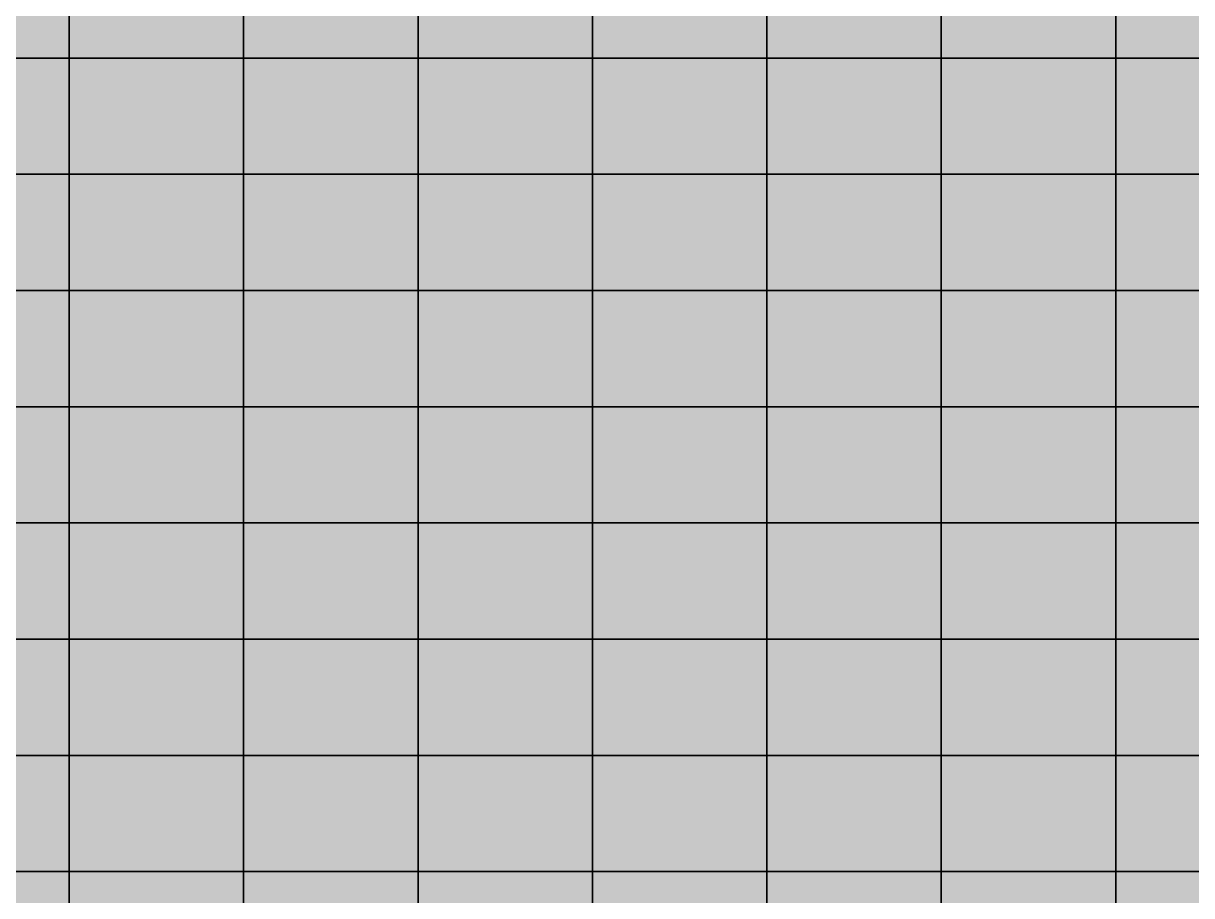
# Model space of a CAD drawing. Header units: inches. Extents: x -100 to 146, y -140 to 41.
# Drawn here: x 43.41 to 53.45, y -18.21 to -10.7 of the extents above; entities that cross this region are included whole.
import ezdxf

# ---------------------------------------------------------------- set-up
doc = ezdxf.new("R2010")
doc.units = ezdxf.units.IN
doc.header["$MEASUREMENT"] = 0
for name, color, linetype in [('Contour 1-01', 7, 'Continuous'), ('Mesh-埋立土(水中)', 7, 'Continuous'), ('Undeformed Mesh-埋立土(水中)', 7, 'Continuous')]:
    doc.layers.add(name, color=color, linetype=linetype)

msp = doc.modelspace()

# ---------------------------------------------------------------- linework, layer by layer
at = {"color": 7, "true_color": 0xffffff, "transparency": 33554687}
for points in [[(43.8, -10), (42.3, -10), (42.3, -11)], [(43.8, -10), (42.3, -11), (43.8, -11)], [(45.3, -10), (43.8, -10), (43.8, -11)], [(45.3, -10), (43.8, -11), (45.3, -11)], [(46.8, -10), (45.3, -10), (45.3, -11)], [(46.8, -10), (45.3, -11), (46.8, -11)], [(46.8, -10), (46.8, -11), (48.3, -11)], [(46.8, -10), (48.3, -11), (48.3, -10)], [(48.3, -10), (48.3, -11), (49.8, -11)], [(48.3, -10), (49.8, -11), (49.8, -10)], [(49.8, -10), (49.8, -11), (51.3, -11)], [(49.8, -10), (51.3, -11), (51.3, -10)], [(52.8, -10), (51.3, -10), (51.3, -11)], [(52.8, -10), (51.3, -11), (52.8, -11)], [(52.8, -10), (52.8, -11), (54.5, -11)], [(52.8, -10), (54.5, -11), (54.5, -10)], [(43.8, -11), (42.3, -11), (42.3, -12)], [(43.8, -11), (42.3, -12), (43.8, -12)], [(45.3, -11), (43.8, -11), (43.8, -12)], [(45.3, -11), (43.8, -12), (45.3, -12)], [(46.8, -11), (45.3, -11), (45.3, -12)], [(46.8, -11), (45.3, -12), (46.8, -12)], [(46.8, -11), (46.8, -12), (48.3, -12)], [(46.8, -11), (48.3, -12), (48.3, -11)], [(48.3, -11), (48.3, -12), (49.8, -12)], [(48.3, -11), (49.8, -12), (49.8, -11)], [(49.8, -11), (49.8, -12), (51.3, -12)], [(49.8, -11), (51.3, -12), (51.3, -11)], [(52.8, -11), (51.3, -11), (51.3, -12)], [(52.8, -11), (51.3, -12), (52.8, -12)], [(52.8, -11), (52.8, -12), (54.5, -12)], [(52.8, -11), (54.5, -12), (54.5, -11)], [(42.3, -12), (42.3, -13), (43.8, -13)], [(42.3, -12), (43.8, -13), (43.8, -12)], [(45.3, -12), (43.8, -12), (43.8, -13)], [(45.3, -12), (43.8, -13), (45.3, -13)], [(46.8, -12), (45.3, -12), (45.3, -13)], [(46.8, -12), (45.3, -13), (46.8, -13)], [(46.8, -12), (46.8, -13), (48.3, -13)], [(46.8, -12), (48.3, -13), (48.3, -12)], [(48.3, -12), (48.3, -13), (49.8, -13)], [(48.3, -12), (49.8, -13), (49.8, -12)], [(49.8, -12), (49.8, -13), (51.3, -13)], [(49.8, -12), (51.3, -13), (51.3, -12)], [(52.8, -12), (51.3, -12), (51.3, -13)], [(52.8, -12), (51.3, -13), (52.8, -13)], [(52.8, -12), (52.8, -13), (54.5, -13)], [(52.8, -12), (54.5, -13), (54.5, -12)], [(42.3, -13), (42.3, -14), (43.8, -14)], [(42.3, -13), (43.8, -14), (43.8, -13)], [(45.3, -13), (43.8, -13), (43.8, -14)], [(45.3, -13), (43.8, -14), (45.3, -14)], [(46.8, -13), (45.3, -13), (45.3, -14)], [(46.8, -13), (45.3, -14), (46.8, -14)], [(46.8, -13), (46.8, -14), (48.3, -14)], [(46.8, -13), (48.3, -14), (48.3, -13)], [(48.3, -13), (48.3, -14), (49.8, -14)], [(48.3, -13), (49.8, -14), (49.8, -13)], [(49.8, -13), (49.8, -14), (51.3, -14)], [(49.8, -13), (51.3, -14), (51.3, -13)], [(52.8, -13), (51.3, -13), (51.3, -14)], [(52.8, -13), (51.3, -14), (52.8, -14)], [(52.8, -13), (52.8, -14), (54.5, -14)], [(52.8, -13), (54.5, -14), (54.5, -13)], [(43.8, -14), (42.3, -14), (42.3, -15)], [(43.8, -14), (42.3, -15), (43.8, -15)], [(45.3, -14), (43.8, -14), (43.8, -15)], [(45.3, -14), (43.8, -15), (45.3, -15)], [(46.8, -14), (45.3, -14), (45.3, -15)], [(46.8, -14), (45.3, -15), (46.8, -15)], [(48.3, -14), (46.8, -14), (46.8, -15)], [(48.3, -14), (46.8, -15), (48.3, -15)], [(49.8, -14), (48.3, -14), (48.3, -15)], [(49.8, -14), (48.3, -15), (49.8, -15)], [(51.3, -14), (49.8, -14), (49.8, -15)], [(51.3, -14), (49.8, -15), (51.3, -15)], [(52.8, -14), (51.3, -14), (51.3, -15)], [(52.8, -14), (51.3, -15), (52.8, -15)], [(54.5, -14), (52.8, -14), (52.8, -15)], [(54.5, -14), (52.8, -15), (54.5, -15)], [(42.3, -15), (42.3, -16), (43.8, -16)], [(42.3, -15), (43.8, -16), (43.8, -15)], [(45.3, -15), (43.8, -15), (43.8, -16)], [(45.3, -15), (43.8, -16), (45.3, -16)], [(46.8, -15), (45.3, -15), (45.3, -16)], [(46.8, -15), (45.3, -16), (46.8, -16)], [(46.8, -15), (46.8, -16), (48.3, -16)], [(46.8, -15), (48.3, -16), (48.3, -15)], [(48.3, -15), (48.3, -16), (49.8, -16)], [(48.3, -15), (49.8, -16), (49.8, -15)], [(49.8, -15), (49.8, -16), (51.3, -16)], [(49.8, -15), (51.3, -16), (51.3, -15)], [(52.8, -15), (51.3, -15), (51.3, -16)], [(52.8, -15), (51.3, -16), (52.8, -16)], [(52.8, -15), (52.8, -16), (54.5, -16)], [(52.8, -15), (54.5, -16), (54.5, -15)], [(42.3, -16), (42.3, -17), (43.8, -17)], [(42.3, -16), (43.8, -17), (43.8, -16)], [(43.8, -17), (45.3, -17), (45.3, -16)], [(43.8, -17), (45.3, -16), (43.8, -16)], [(45.3, -17), (46.8, -17), (46.8, -16)], [(45.3, -17), (46.8, -16), (45.3, -16)], [(46.8, -16), (46.8, -17), (48.3, -17)], [(46.8, -16), (48.3, -17), (48.3, -16)], [(48.3, -16), (48.3, -17), (49.8, -17)], [(48.3, -16), (49.8, -17), (49.8, -16)], [(49.8, -17), (51.3, -17), (51.3, -16)], [(49.8, -17), (51.3, -16), (49.8, -16)], [(51.3, -16), (51.3, -17), (52.8, -17)], [(51.3, -16), (52.8, -17), (52.8, -16)], [(54.5, -17), (54.5, -16), (52.8, -16)], [(54.5, -17), (52.8, -16), (52.8, -17)], [(42.3, -17), (42.3, -18), (43.8, -18)], [(42.3, -17), (43.8, -18), (43.8, -17)], [(43.8, -18), (45.3, -18), (45.3, -17)], [(43.8, -18), (45.3, -17), (43.8, -17)], [(45.3, -18), (46.8, -18), (46.8, -17)], [(45.3, -18), (46.8, -17), (45.3, -17)], [(46.8, -17), (46.8, -18), (48.3, -18)], [(46.8, -17), (48.3, -18), (48.3, -17)], [(48.3, -18), (49.8, -18), (49.8, -17)], [(48.3, -18), (49.8, -17), (48.3, -17)], [(49.8, -18), (51.3, -18), (51.3, -17)], [(49.8, -18), (51.3, -17), (49.8, -17)], [(51.3, -17), (51.3, -18), (52.8, -18)], [(51.3, -17), (52.8, -18), (52.8, -17)], [(52.8, -18), (54.5, -18), (54.5, -17)], [(52.8, -18), (54.5, -17), (52.8, -17)], [(42.3, -18), (42.3, -19), (43.8, -19)], [(42.3, -18), (43.8, -19), (43.8, -18)], [(43.8, -19), (45.3, -19), (45.3, -18)], [(43.8, -19), (45.3, -18), (43.8, -18)], [(45.3, -19), (46.8, -19), (46.8, -18)], [(45.3, -19), (46.8, -18), (45.3, -18)], [(46.8, -18), (46.8, -19), (48.3, -19)], [(46.8, -18), (48.3, -19), (48.3, -18)], [(48.3, -18), (48.3, -19), (49.8, -19)], [(48.3, -18), (49.8, -19), (49.8, -18)], [(49.8, -18), (49.8, -19), (51.3, -19)], [(49.8, -18), (51.3, -19), (51.3, -18)], [(51.3, -18), (51.3, -19), (52.8, -19)], [(51.3, -18), (52.8, -19), (52.8, -18)], [(54.5, -19), (54.5, -18), (52.8, -18)], [(54.5, -19), (52.8, -18), (52.8, -19)]]:
    msp.add_solid(points, dxfattribs=at)
at = {"layer": 'Contour 1-01', "color": 5, "true_color": 0x0000ff}
for points in [[(43.8, -10), (42.3, -10), (42.3, -11)], [(43.8, -10), (42.3, -11), (43.8, -11)], [(45.3, -10), (43.8, -10), (43.8, -11)], [(45.3, -10), (43.8, -11), (45.3, -11)], [(46.8, -10), (45.3, -10), (45.3, -11)], [(46.8, -10), (45.3, -11), (46.8, -11)], [(46.8, -10), (46.8, -11), (48.3, -11)], [(46.8, -10), (48.3, -11), (48.3, -10)], [(48.3, -10), (48.3, -11), (49.8, -11)], [(48.3, -10), (49.8, -11), (49.8, -10)], [(49.8, -10), (49.8, -11), (51.3, -11)], [(49.8, -10), (51.3, -11), (51.3, -10)], [(52.8, -10), (51.3, -10), (51.3, -11)], [(52.8, -10), (51.3, -11), (52.8, -11)], [(52.8, -10), (52.8, -11), (54.5, -11)], [(52.8, -10), (54.5, -11), (54.5, -10)], [(43.8, -11), (42.3, -11), (42.3, -12)], [(43.8, -11), (42.3, -12), (43.8, -12)], [(45.3, -11), (43.8, -11), (43.8, -12)], [(45.3, -11), (43.8, -12), (45.3, -12)], [(46.8, -11), (45.3, -11), (45.3, -12)], [(46.8, -11), (45.3, -12), (46.8, -12)], [(46.8, -11), (46.8, -12), (48.3, -12)], [(46.8, -11), (48.3, -12), (48.3, -11)], [(48.3, -11), (48.3, -12), (49.8, -12)], [(48.3, -11), (49.8, -12), (49.8, -11)], [(49.8, -11), (49.8, -12), (51.3, -12)], [(49.8, -11), (51.3, -12), (51.3, -11)], [(52.8, -11), (51.3, -11), (51.3, -12)], [(52.8, -11), (51.3, -12), (52.8, -12)], [(52.8, -11), (52.8, -12), (54.5, -12)], [(52.8, -11), (54.5, -12), (54.5, -11)], [(42.3, -12), (42.3, -13), (43.8, -13)], [(42.3, -12), (43.8, -13), (43.8, -12)], [(45.3, -12), (43.8, -12), (43.8, -13)], [(45.3, -12), (43.8, -13), (45.3, -13)], [(46.8, -12), (45.3, -12), (45.3, -13)], [(46.8, -12), (45.3, -13), (46.8, -13)], [(46.8, -12), (46.8, -13), (48.3, -13)], [(46.8, -12), (48.3, -13), (48.3, -12)], [(48.3, -12), (48.3, -13), (49.8, -13)], [(48.3, -12), (49.8, -13), (49.8, -12)], [(49.8, -12), (49.8, -13), (51.3, -13)], [(49.8, -12), (51.3, -13), (51.3, -12)], [(52.8, -12), (51.3, -12), (51.3, -13)], [(52.8, -12), (51.3, -13), (52.8, -13)], [(52.8, -12), (52.8, -13), (54.5, -13)], [(52.8, -12), (54.5, -13), (54.5, -12)], [(42.3, -13), (42.3, -14), (43.8, -14)], [(42.3, -13), (43.8, -14), (43.8, -13)], [(45.3, -13), (43.8, -13), (43.8, -14)], [(45.3, -13), (43.8, -14), (45.3, -14)], [(46.8, -13), (45.3, -13), (45.3, -14)], [(46.8, -13), (45.3, -14), (46.8, -14)], [(46.8, -13), (46.8, -14), (48.3, -14)], [(46.8, -13), (48.3, -14), (48.3, -13)], [(48.3, -13), (48.3, -14), (49.8, -14)], [(48.3, -13), (49.8, -14), (49.8, -13)], [(49.8, -13), (49.8, -14), (51.3, -14)], [(49.8, -13), (51.3, -14), (51.3, -13)], [(52.8, -13), (51.3, -13), (51.3, -14)], [(52.8, -13), (51.3, -14), (52.8, -14)], [(52.8, -13), (52.8, -14), (54.5, -14)], [(52.8, -13), (54.5, -14), (54.5, -13)], [(43.8, -14), (42.3, -14), (42.3, -15)], [(43.8, -14), (42.3, -15), (43.8, -15)], [(45.3, -14), (43.8, -14), (43.8, -15)], [(45.3, -14), (43.8, -15), (45.3, -15)], [(46.8, -14), (45.3, -14), (45.3, -15)], [(46.8, -14), (45.3, -15), (46.8, -15)], [(48.3, -14), (46.8, -14), (46.8, -15)], [(48.3, -14), (46.8, -15), (48.3, -15)], [(49.8, -14), (48.3, -14), (48.3, -15)], [(49.8, -14), (48.3, -15), (49.8, -15)], [(51.3, -14), (49.8, -14), (49.8, -15)], [(51.3, -14), (49.8, -15), (51.3, -15)], [(52.8, -14), (51.3, -14), (51.3, -15)], [(52.8, -14), (51.3, -15), (52.8, -15)], [(54.5, -14), (52.8, -14), (52.8, -15)], [(54.5, -14), (52.8, -15), (54.5, -15)], [(42.3, -15), (42.3, -16), (43.8, -16)], [(42.3, -15), (43.8, -16), (43.8, -15)], [(45.3, -15), (43.8, -15), (43.8, -16)], [(45.3, -15), (43.8, -16), (45.3, -16)], [(46.8, -15), (45.3, -15), (45.3, -16)], [(46.8, -15), (45.3, -16), (46.8, -16)], [(46.8, -15), (46.8, -16), (48.3, -16)], [(46.8, -15), (48.3, -16), (48.3, -15)], [(48.3, -15), (48.3, -16), (49.8, -16)], [(48.3, -15), (49.8, -16), (49.8, -15)], [(49.8, -15), (49.8, -16), (51.3, -16)], [(49.8, -15), (51.3, -16), (51.3, -15)], [(52.8, -15), (51.3, -15), (51.3, -16)], [(52.8, -15), (51.3, -16), (52.8, -16)], [(52.8, -15), (52.8, -16), (54.5, -16)], [(52.8, -15), (54.5, -16), (54.5, -15)], [(42.3, -16), (42.3, -17), (43.8, -17)], [(42.3, -16), (43.8, -17), (43.8, -16)], [(43.8, -17), (45.3, -17), (45.3, -16)], [(43.8, -17), (45.3, -16), (43.8, -16)], [(45.3, -17), (46.8, -17), (46.8, -16)], [(45.3, -17), (46.8, -16), (45.3, -16)], [(46.8, -16), (46.8, -17), (48.3, -17)], [(46.8, -16), (48.3, -17), (48.3, -16)], [(48.3, -16), (48.3, -17), (49.8, -17)], [(48.3, -16), (49.8, -17), (49.8, -16)], [(49.8, -17), (51.3, -17), (51.3, -16)], [(49.8, -17), (51.3, -16), (49.8, -16)], [(51.3, -16), (51.3, -17), (52.8, -17)], [(51.3, -16), (52.8, -17), (52.8, -16)], [(54.5, -17), (54.5, -16), (52.8, -16)], [(54.5, -17), (52.8, -16), (52.8, -17)], [(42.3, -17), (42.3, -18), (43.8, -18)], [(42.3, -17), (43.8, -18), (43.8, -17)], [(43.8, -18), (45.3, -18), (45.3, -17)], [(43.8, -18), (45.3, -17), (43.8, -17)], [(45.3, -18), (46.8, -18), (46.8, -17)], [(45.3, -18), (46.8, -17), (45.3, -17)], [(46.8, -17), (46.8, -18), (48.3, -18)], [(46.8, -17), (48.3, -18), (48.3, -17)], [(48.3, -18), (49.8, -18), (49.8, -17)], [(48.3, -18), (49.8, -17), (48.3, -17)], [(49.8, -18), (51.3, -18), (51.3, -17)], [(49.8, -18), (51.3, -17), (49.8, -17)], [(51.3, -17), (51.3, -18), (52.8, -18)], [(51.3, -17), (52.8, -18), (52.8, -17)], [(52.8, -18), (54.5, -18), (54.5, -17)], [(52.8, -18), (54.5, -17), (52.8, -17)], [(42.3, -18), (42.3, -19), (43.8, -19)], [(42.3, -18), (43.8, -19), (43.8, -18)], [(43.8, -19), (45.3, -19), (45.3, -18)], [(43.8, -19), (45.3, -18), (43.8, -18)], [(45.3, -19), (46.8, -19), (46.8, -18)], [(45.3, -19), (46.8, -18), (45.3, -18)], [(46.8, -18), (46.8, -19), (48.3, -19)], [(46.8, -18), (48.3, -19), (48.3, -18)], [(48.3, -18), (48.3, -19), (49.8, -19)], [(48.3, -18), (49.8, -19), (49.8, -18)], [(49.8, -18), (49.8, -19), (51.3, -19)], [(49.8, -18), (51.3, -19), (51.3, -18)], [(51.3, -18), (51.3, -19), (52.8, -19)], [(51.3, -18), (52.8, -19), (52.8, -18)], [(54.5, -19), (54.5, -18), (52.8, -18)], [(54.5, -19), (52.8, -18), (52.8, -19)]]:
    msp.add_solid(points, dxfattribs=at)
at = {"layer": 'Mesh-埋立土(水中)', "color": 18, "true_color": 0x000000, "transparency": 33554559}
for p, q in [((43.8, -11), (43.8, -10)), ((43.8, -10), (43.8, -11)), ((45.3, -11), (45.3, -10)), ((45.3, -10), (45.3, -11)), ((46.8, -11), (46.8, -10)), ((46.8, -10), (46.8, -11)), ((48.3, -11), (48.3, -10)), ((48.3, -10), (48.3, -11)), ((49.8, -11), (49.8, -10)), ((49.8, -10), (49.8, -11)), ((51.3, -11), (51.3, -10)), ((51.3, -10), (51.3, -11)), ((52.8, -11), (52.8, -10)), ((52.8, -10), (52.8, -11)), ((43.8, -11), (42.3, -11)), ((42.3, -11), (43.8, -11)), ((43.8, -12), (43.8, -11)), ((43.8, -11), (45.3, -11)), ((45.3, -11), (43.8, -11)), ((43.8, -11), (43.8, -12)), ((45.3, -12), (45.3, -11)), ((46.8, -11), (45.3, -11)), ((45.3, -11), (45.3, -12)), ((45.3, -11), (46.8, -11)), ((46.8, -12), (46.8, -11)), ((46.8, -11), (46.8, -12)), ((48.3, -11), (46.8, -11)), ((46.8, -11), (48.3, -11)), ((48.3, -12), (48.3, -11)), ((48.3, -11), (48.3, -12)), ((49.8, -11), (48.3, -11)), ((48.3, -11), (49.8, -11)), ((49.8, -12), (49.8, -11)), ((49.8, -11), (51.3, -11)), ((49.8, -11), (49.8, -12)), ((51.3, -11), (49.8, -11)), ((51.3, -12), (51.3, -11)), ((52.8, -11), (51.3, -11)), ((51.3, -11), (51.3, -12)), ((51.3, -11), (52.8, -11)), ((52.8, -12), (52.8, -11)), ((52.8, -11), (52.8, -12)), ((54.5, -11), (52.8, -11)), ((52.8, -11), (54.5, -11)), ((43.8, -12), (42.3, -12)), ((42.3, -12), (43.8, -12)), ((43.8, -13), (43.8, -12)), ((45.3, -12), (43.8, -12)), ((43.8, -12), (43.8, -13)), ((43.8, -12), (45.3, -12)), ((45.3, -13), (45.3, -12)), ((46.8, -12), (45.3, -12)), ((45.3, -12), (45.3, -13)), ((45.3, -12), (46.8, -12)), ((46.8, -13), (46.8, -12)), ((46.8, -12), (46.8, -13)), ((48.3, -12), (46.8, -12)), ((46.8, -12), (48.3, -12)), ((48.3, -13), (48.3, -12)), ((48.3, -12), (48.3, -13)), ((49.8, -12), (48.3, -12)), ((48.3, -12), (49.8, -12)), ((49.8, -13), (49.8, -12)), ((49.8, -12), (49.8, -13)), ((51.3, -12), (49.8, -12)), ((49.8, -12), (51.3, -12)), ((51.3, -13), (51.3, -12)), ((52.8, -12), (51.3, -12)), ((51.3, -12), (51.3, -13)), ((51.3, -12), (52.8, -12)), ((52.8, -13), (52.8, -12)), ((52.8, -12), (52.8, -13)), ((54.5, -12), (52.8, -12)), ((52.8, -12), (54.5, -12)), ((43.8, -13), (42.3, -13)), ((42.3, -13), (43.8, -13)), ((43.8, -14), (43.8, -13)), ((45.3, -13), (43.8, -13)), ((43.8, -13), (43.8, -14)), ((43.8, -13), (45.3, -13)), ((45.3, -14), (45.3, -13)), ((46.8, -13), (45.3, -13)), ((45.3, -13), (45.3, -14)), ((45.3, -13), (46.8, -13)), ((46.8, -14), (46.8, -13)), ((46.8, -13), (46.8, -14)), ((48.3, -13), (46.8, -13)), ((46.8, -13), (48.3, -13)), ((48.3, -14), (48.3, -13)), ((48.3, -13), (48.3, -14)), ((49.8, -13), (48.3, -13)), ((48.3, -13), (49.8, -13)), ((49.8, -14), (49.8, -13)), ((49.8, -13), (49.8, -14)), ((51.3, -13), (49.8, -13)), ((49.8, -13), (51.3, -13)), ((51.3, -14), (51.3, -13)), ((52.8, -13), (51.3, -13)), ((51.3, -13), (51.3, -14)), ((51.3, -13), (52.8, -13)), ((52.8, -14), (52.8, -13)), ((52.8, -13), (52.8, -14)), ((54.5, -13), (52.8, -13)), ((52.8, -13), (54.5, -13)), ((43.8, -14), (42.3, -14)), ((42.3, -14), (43.8, -14)), ((43.8, -15), (43.8, -14)), ((45.3, -14), (43.8, -14)), ((43.8, -14), (43.8, -15)), ((43.8, -14), (45.3, -14)), ((45.3, -15), (45.3, -14)), ((46.8, -14), (45.3, -14)), ((45.3, -14), (45.3, -15)), ((45.3, -14), (46.8, -14)), ((46.8, -15), (46.8, -14)), ((48.3, -14), (46.8, -14)), ((46.8, -14), (46.8, -15)), ((46.8, -14), (48.3, -14)), ((48.3, -15), (48.3, -14)), ((49.8, -14), (48.3, -14)), ((48.3, -14), (48.3, -15)), ((48.3, -14), (49.8, -14)), ((49.8, -15), (49.8, -14)), ((51.3, -14), (49.8, -14)), ((49.8, -14), (49.8, -15)), ((49.8, -14), (51.3, -14)), ((51.3, -15), (51.3, -14)), ((52.8, -14), (51.3, -14)), ((51.3, -14), (51.3, -15)), ((51.3, -14), (52.8, -14)), ((52.8, -15), (52.8, -14)), ((54.5, -14), (52.8, -14)), ((52.8, -14), (52.8, -15)), ((52.8, -14), (54.5, -14)), ((43.8, -15), (42.3, -15)), ((42.3, -15), (43.8, -15)), ((43.8, -16), (43.8, -15)), ((45.3, -15), (43.8, -15)), ((43.8, -15), (43.8, -16)), ((43.8, -15), (45.3, -15)), ((45.3, -16), (45.3, -15)), ((45.3, -15), (46.8, -15)), ((46.8, -15), (45.3, -15)), ((45.3, -15), (45.3, -16)), ((46.8, -16), (46.8, -15)), ((46.8, -15), (46.8, -16)), ((48.3, -15), (46.8, -15)), ((46.8, -15), (48.3, -15)), ((48.3, -16), (48.3, -15)), ((48.3, -15), (48.3, -16)), ((49.8, -15), (48.3, -15)), ((48.3, -15), (49.8, -15)), ((49.8, -16), (49.8, -15)), ((49.8, -15), (49.8, -16)), ((51.3, -15), (49.8, -15)), ((49.8, -15), (51.3, -15)), ((51.3, -16), (51.3, -15)), ((51.3, -15), (52.8, -15)), ((52.8, -15), (51.3, -15)), ((51.3, -15), (51.3, -16)), ((52.8, -16), (52.8, -15)), ((52.8, -15), (52.8, -16)), ((54.5, -15), (52.8, -15)), ((52.8, -15), (54.5, -15)), ((43.8, -16), (42.3, -16)), ((42.3, -16), (43.8, -16)), ((43.8, -17), (43.8, -16)), ((45.3, -16), (43.8, -16)), ((43.8, -16), (43.8, -17)), ((43.8, -16), (45.3, -16)), ((45.3, -17), (45.3, -16)), ((46.8, -16), (45.3, -16)), ((45.3, -16), (45.3, -17)), ((45.3, -16), (46.8, -16)), ((46.8, -17), (46.8, -16)), ((46.8, -16), (46.8, -17)), ((48.3, -16), (46.8, -16)), ((46.8, -16), (48.3, -16)), ((48.3, -17), (48.3, -16)), ((48.3, -16), (48.3, -17)), ((49.8, -16), (48.3, -16)), ((48.3, -16), (49.8, -16)), ((49.8, -17), (49.8, -16)), ((51.3, -16), (49.8, -16)), ((49.8, -16), (49.8, -17)), ((49.8, -16), (51.3, -16)), ((51.3, -17), (51.3, -16)), ((51.3, -16), (51.3, -17)), ((52.8, -16), (51.3, -16)), ((51.3, -16), (52.8, -16)), ((52.8, -17), (52.8, -16)), ((54.5, -16), (52.8, -16)), ((52.8, -16), (52.8, -17)), ((52.8, -16), (54.5, -16)), ((43.8, -17), (42.3, -17)), ((42.3, -17), (43.8, -17)), ((43.8, -18), (43.8, -17)), ((45.3, -17), (43.8, -17)), ((43.8, -17), (43.8, -18)), ((43.8, -17), (45.3, -17)), ((45.3, -18), (45.3, -17)), ((46.8, -17), (45.3, -17)), ((45.3, -17), (45.3, -18)), ((45.3, -17), (46.8, -17)), ((46.8, -18), (46.8, -17)), ((46.8, -17), (46.8, -18)), ((48.3, -17), (46.8, -17)), ((46.8, -17), (48.3, -17)), ((48.3, -18), (48.3, -17)), ((49.8, -17), (48.3, -17)), ((48.3, -17), (48.3, -18)), ((48.3, -17), (49.8, -17)), ((49.8, -18), (49.8, -17)), ((51.3, -17), (49.8, -17)), ((49.8, -17), (49.8, -18)), ((49.8, -17), (51.3, -17)), ((51.3, -18), (51.3, -17)), ((51.3, -17), (51.3, -18)), ((52.8, -17), (51.3, -17)), ((51.3, -17), (52.8, -17)), ((52.8, -18), (52.8, -17)), ((54.5, -17), (52.8, -17)), ((52.8, -17), (52.8, -18)), ((52.8, -17), (54.5, -17)), ((43.8, -18), (42.3, -18)), ((42.3, -18), (43.8, -18)), ((43.8, -19), (43.8, -18)), ((45.3, -18), (43.8, -18)), ((43.8, -18), (43.8, -19)), ((43.8, -18), (45.3, -18)), ((45.3, -19), (45.3, -18)), ((46.8, -18), (45.3, -18)), ((45.3, -18), (45.3, -19)), ((45.3, -18), (46.8, -18)), ((46.8, -19), (46.8, -18)), ((46.8, -18), (46.8, -19)), ((48.3, -18), (46.8, -18)), ((46.8, -18), (48.3, -18)), ((48.3, -19), (48.3, -18)), ((48.3, -18), (48.3, -19)), ((49.8, -18), (48.3, -18)), ((48.3, -18), (49.8, -18)), ((49.8, -19), (49.8, -18)), ((49.8, -18), (49.8, -19)), ((51.3, -18), (49.8, -18)), ((49.8, -18), (51.3, -18)), ((51.3, -19), (51.3, -18)), ((51.3, -18), (51.3, -19)), ((52.8, -18), (51.3, -18)), ((51.3, -18), (52.8, -18)), ((52.8, -19), (52.8, -18)), ((52.8, -18), (54.5, -18)), ((54.5, -18), (52.8, -18)), ((52.8, -18), (52.8, -19))]:
    msp.add_line(p, q, dxfattribs=at)
at = {"layer": 'Undeformed Mesh-埋立土(水中)', "color": 8, "true_color": 0x808080, "transparency": 33554687}
for p, q in [((43.8, -11), (43.8, -10)), ((43.8, -10), (43.8, -11)), ((45.3, -11), (45.3, -10)), ((45.3, -10), (45.3, -11)), ((46.8, -11), (46.8, -10)), ((46.8, -10), (46.8, -11)), ((48.3, -11), (48.3, -10)), ((48.3, -10), (48.3, -11)), ((49.8, -11), (49.8, -10)), ((49.8, -10), (49.8, -11)), ((51.3, -11), (51.3, -10)), ((51.3, -10), (51.3, -11)), ((52.8, -11), (52.8, -10)), ((52.8, -10), (52.8, -11)), ((43.8, -11), (42.3, -11)), ((42.3, -11), (43.8, -11)), ((43.8, -12), (43.8, -11)), ((43.8, -11), (45.3, -11)), ((45.3, -11), (43.8, -11)), ((43.8, -11), (43.8, -12)), ((45.3, -12), (45.3, -11)), ((46.8, -11), (45.3, -11)), ((45.3, -11), (45.3, -12)), ((45.3, -11), (46.8, -11)), ((46.8, -12), (46.8, -11)), ((46.8, -11), (46.8, -12)), ((48.3, -11), (46.8, -11)), ((46.8, -11), (48.3, -11)), ((48.3, -12), (48.3, -11)), ((48.3, -11), (48.3, -12)), ((49.8, -11), (48.3, -11)), ((48.3, -11), (49.8, -11)), ((49.8, -12), (49.8, -11)), ((49.8, -11), (51.3, -11)), ((49.8, -11), (49.8, -12)), ((51.3, -11), (49.8, -11)), ((51.3, -12), (51.3, -11)), ((52.8, -11), (51.3, -11)), ((51.3, -11), (51.3, -12)), ((51.3, -11), (52.8, -11)), ((52.8, -12), (52.8, -11)), ((52.8, -11), (52.8, -12)), ((54.5, -11), (52.8, -11)), ((52.8, -11), (54.5, -11)), ((43.8, -12), (42.3, -12)), ((42.3, -12), (43.8, -12)), ((43.8, -13), (43.8, -12)), ((45.3, -12), (43.8, -12)), ((43.8, -12), (43.8, -13)), ((43.8, -12), (45.3, -12)), ((45.3, -13), (45.3, -12)), ((46.8, -12), (45.3, -12)), ((45.3, -12), (45.3, -13)), ((45.3, -12), (46.8, -12)), ((46.8, -13), (46.8, -12)), ((46.8, -12), (46.8, -13)), ((48.3, -12), (46.8, -12)), ((46.8, -12), (48.3, -12)), ((48.3, -13), (48.3, -12)), ((48.3, -12), (48.3, -13)), ((49.8, -12), (48.3, -12)), ((48.3, -12), (49.8, -12)), ((49.8, -13), (49.8, -12)), ((49.8, -12), (49.8, -13)), ((51.3, -12), (49.8, -12)), ((49.8, -12), (51.3, -12)), ((51.3, -13), (51.3, -12)), ((52.8, -12), (51.3, -12)), ((51.3, -12), (51.3, -13)), ((51.3, -12), (52.8, -12)), ((52.8, -13), (52.8, -12)), ((52.8, -12), (52.8, -13)), ((54.5, -12), (52.8, -12)), ((52.8, -12), (54.5, -12)), ((43.8, -13), (42.3, -13)), ((42.3, -13), (43.8, -13)), ((43.8, -14), (43.8, -13)), ((45.3, -13), (43.8, -13)), ((43.8, -13), (43.8, -14)), ((43.8, -13), (45.3, -13)), ((45.3, -14), (45.3, -13)), ((46.8, -13), (45.3, -13)), ((45.3, -13), (45.3, -14)), ((45.3, -13), (46.8, -13)), ((46.8, -14), (46.8, -13)), ((46.8, -13), (46.8, -14)), ((48.3, -13), (46.8, -13)), ((46.8, -13), (48.3, -13)), ((48.3, -14), (48.3, -13)), ((48.3, -13), (48.3, -14)), ((49.8, -13), (48.3, -13)), ((48.3, -13), (49.8, -13)), ((49.8, -14), (49.8, -13)), ((49.8, -13), (49.8, -14)), ((51.3, -13), (49.8, -13)), ((49.8, -13), (51.3, -13)), ((51.3, -14), (51.3, -13)), ((52.8, -13), (51.3, -13)), ((51.3, -13), (51.3, -14)), ((51.3, -13), (52.8, -13)), ((52.8, -14), (52.8, -13)), ((52.8, -13), (52.8, -14)), ((54.5, -13), (52.8, -13)), ((52.8, -13), (54.5, -13)), ((43.8, -14), (42.3, -14)), ((42.3, -14), (43.8, -14)), ((43.8, -15), (43.8, -14)), ((45.3, -14), (43.8, -14)), ((43.8, -14), (43.8, -15)), ((43.8, -14), (45.3, -14)), ((45.3, -15), (45.3, -14)), ((46.8, -14), (45.3, -14)), ((45.3, -14), (45.3, -15)), ((45.3, -14), (46.8, -14)), ((46.8, -15), (46.8, -14)), ((48.3, -14), (46.8, -14)), ((46.8, -14), (46.8, -15)), ((46.8, -14), (48.3, -14)), ((48.3, -15), (48.3, -14)), ((49.8, -14), (48.3, -14)), ((48.3, -14), (48.3, -15)), ((48.3, -14), (49.8, -14)), ((49.8, -15), (49.8, -14)), ((51.3, -14), (49.8, -14)), ((49.8, -14), (49.8, -15)), ((49.8, -14), (51.3, -14)), ((51.3, -15), (51.3, -14)), ((52.8, -14), (51.3, -14)), ((51.3, -14), (51.3, -15)), ((51.3, -14), (52.8, -14)), ((52.8, -15), (52.8, -14)), ((54.5, -14), (52.8, -14)), ((52.8, -14), (52.8, -15)), ((52.8, -14), (54.5, -14)), ((43.8, -15), (42.3, -15)), ((42.3, -15), (43.8, -15)), ((43.8, -16), (43.8, -15)), ((45.3, -15), (43.8, -15)), ((43.8, -15), (43.8, -16)), ((43.8, -15), (45.3, -15)), ((45.3, -16), (45.3, -15)), ((45.3, -15), (46.8, -15)), ((46.8, -15), (45.3, -15)), ((45.3, -15), (45.3, -16)), ((46.8, -16), (46.8, -15)), ((46.8, -15), (46.8, -16)), ((48.3, -15), (46.8, -15)), ((46.8, -15), (48.3, -15)), ((48.3, -16), (48.3, -15)), ((48.3, -15), (48.3, -16)), ((49.8, -15), (48.3, -15)), ((48.3, -15), (49.8, -15)), ((49.8, -16), (49.8, -15)), ((49.8, -15), (49.8, -16)), ((51.3, -15), (49.8, -15)), ((49.8, -15), (51.3, -15)), ((51.3, -16), (51.3, -15)), ((51.3, -15), (52.8, -15)), ((52.8, -15), (51.3, -15)), ((51.3, -15), (51.3, -16)), ((52.8, -16), (52.8, -15)), ((52.8, -15), (52.8, -16)), ((54.5, -15), (52.8, -15)), ((52.8, -15), (54.5, -15)), ((43.8, -16), (42.3, -16)), ((42.3, -16), (43.8, -16)), ((43.8, -17), (43.8, -16)), ((45.3, -16), (43.8, -16)), ((43.8, -16), (43.8, -17)), ((43.8, -16), (45.3, -16)), ((45.3, -17), (45.3, -16)), ((46.8, -16), (45.3, -16)), ((45.3, -16), (45.3, -17)), ((45.3, -16), (46.8, -16)), ((46.8, -17), (46.8, -16)), ((46.8, -16), (46.8, -17)), ((48.3, -16), (46.8, -16)), ((46.8, -16), (48.3, -16)), ((48.3, -17), (48.3, -16)), ((48.3, -16), (48.3, -17)), ((49.8, -16), (48.3, -16)), ((48.3, -16), (49.8, -16)), ((49.8, -17), (49.8, -16)), ((51.3, -16), (49.8, -16)), ((49.8, -16), (49.8, -17)), ((49.8, -16), (51.3, -16)), ((51.3, -17), (51.3, -16)), ((51.3, -16), (51.3, -17)), ((52.8, -16), (51.3, -16)), ((51.3, -16), (52.8, -16)), ((52.8, -17), (52.8, -16)), ((54.5, -16), (52.8, -16)), ((52.8, -16), (52.8, -17)), ((52.8, -16), (54.5, -16)), ((43.8, -17), (42.3, -17)), ((42.3, -17), (43.8, -17)), ((43.8, -18), (43.8, -17)), ((45.3, -17), (43.8, -17)), ((43.8, -17), (43.8, -18)), ((43.8, -17), (45.3, -17)), ((45.3, -18), (45.3, -17)), ((46.8, -17), (45.3, -17)), ((45.3, -17), (45.3, -18)), ((45.3, -17), (46.8, -17)), ((46.8, -18), (46.8, -17)), ((46.8, -17), (46.8, -18)), ((48.3, -17), (46.8, -17)), ((46.8, -17), (48.3, -17)), ((48.3, -18), (48.3, -17)), ((49.8, -17), (48.3, -17)), ((48.3, -17), (48.3, -18)), ((48.3, -17), (49.8, -17)), ((49.8, -18), (49.8, -17)), ((51.3, -17), (49.8, -17)), ((49.8, -17), (49.8, -18)), ((49.8, -17), (51.3, -17)), ((51.3, -18), (51.3, -17)), ((51.3, -17), (51.3, -18)), ((52.8, -17), (51.3, -17)), ((51.3, -17), (52.8, -17)), ((52.8, -18), (52.8, -17)), ((54.5, -17), (52.8, -17)), ((52.8, -17), (52.8, -18)), ((52.8, -17), (54.5, -17)), ((43.8, -18), (42.3, -18)), ((42.3, -18), (43.8, -18)), ((43.8, -19), (43.8, -18)), ((45.3, -18), (43.8, -18)), ((43.8, -18), (43.8, -19)), ((43.8, -18), (45.3, -18)), ((45.3, -19), (45.3, -18)), ((46.8, -18), (45.3, -18)), ((45.3, -18), (45.3, -19)), ((45.3, -18), (46.8, -18)), ((46.8, -19), (46.8, -18)), ((46.8, -18), (46.8, -19)), ((48.3, -18), (46.8, -18)), ((46.8, -18), (48.3, -18)), ((48.3, -19), (48.3, -18)), ((48.3, -18), (48.3, -19)), ((49.8, -18), (48.3, -18)), ((48.3, -18), (49.8, -18)), ((49.8, -19), (49.8, -18)), ((49.8, -18), (49.8, -19)), ((51.3, -18), (49.8, -18)), ((49.8, -18), (51.3, -18)), ((51.3, -19), (51.3, -18)), ((51.3, -18), (51.3, -19)), ((52.8, -18), (51.3, -18)), ((51.3, -18), (52.8, -18)), ((52.8, -19), (52.8, -18)), ((52.8, -18), (54.5, -18)), ((54.5, -18), (52.8, -18)), ((52.8, -18), (52.8, -19))]:
    msp.add_line(p, q, dxfattribs=at)

doc.saveas('drawing.dxf')
